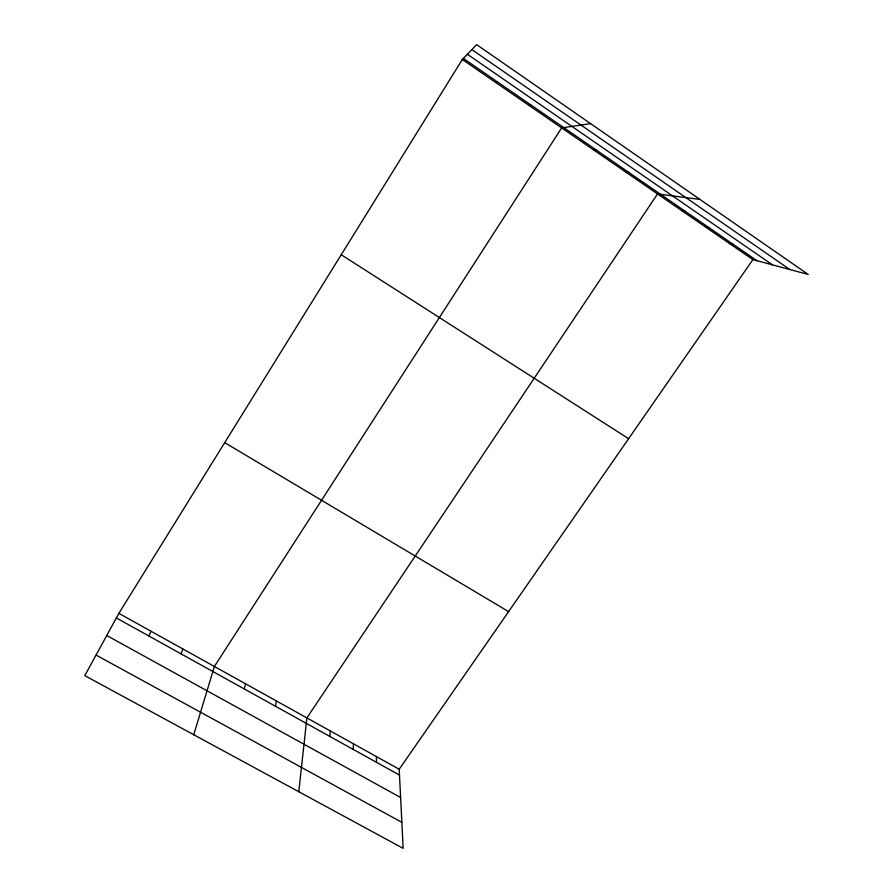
<?xml version="1.0" encoding="UTF-8"?>
<svg xmlns="http://www.w3.org/2000/svg" width="893" height="893" viewBox="0 0 893 893"><rect width="100%" height="100%" fill="white"/><g stroke="black" fill="none" stroke-linecap="round" stroke-linejoin="round"><path stroke-width="1.34" d="M353.271 749.45L353.416 743.791M329.874 736.468L330.254 730.909M298.787 791.723L306.891 717.916L657.538 193.937L699.956 199.429M275.479 706.263L276.383 700.949M244.336 688.983L245.542 683.804M193.736 734.738L214.387 666.479L561.652 127.911L590.574 123.614M181.045 653.843L182.886 648.954M148.874 635.995L151.04 631.251M118.858 613.357L84.813 675.633L403.156 848.35L399.204 769.253L752.899 259.617L808.187 274.441L476.661 44.65L462.317 59.496L118.858 613.357L399.204 769.253M495.827 82.569L497.234 81.754M528.935 105.374L530.699 104.816M593.99 150.18L596.435 150.102M625.948 172.182L628.717 172.36M681.694 210.581L685.031 211.15M705.637 227.068L709.221 227.815M729.369 243.421L733.186 244.336M96.053 655.06L401.85 822.33M106.747 635.503L400.611 797.494M116.358 617.945L399.495 775.102M224.723 442.638L508.597 611.616M341.249 254.739L628.616 438.697M463.355 58.425L756.94 260.7M462.317 59.496L752.899 259.617M471.872 49.606L789.847 269.519M467.374 54.261L772.478 264.864M376.399 756.572L376.478 762.332"/></g></svg>
